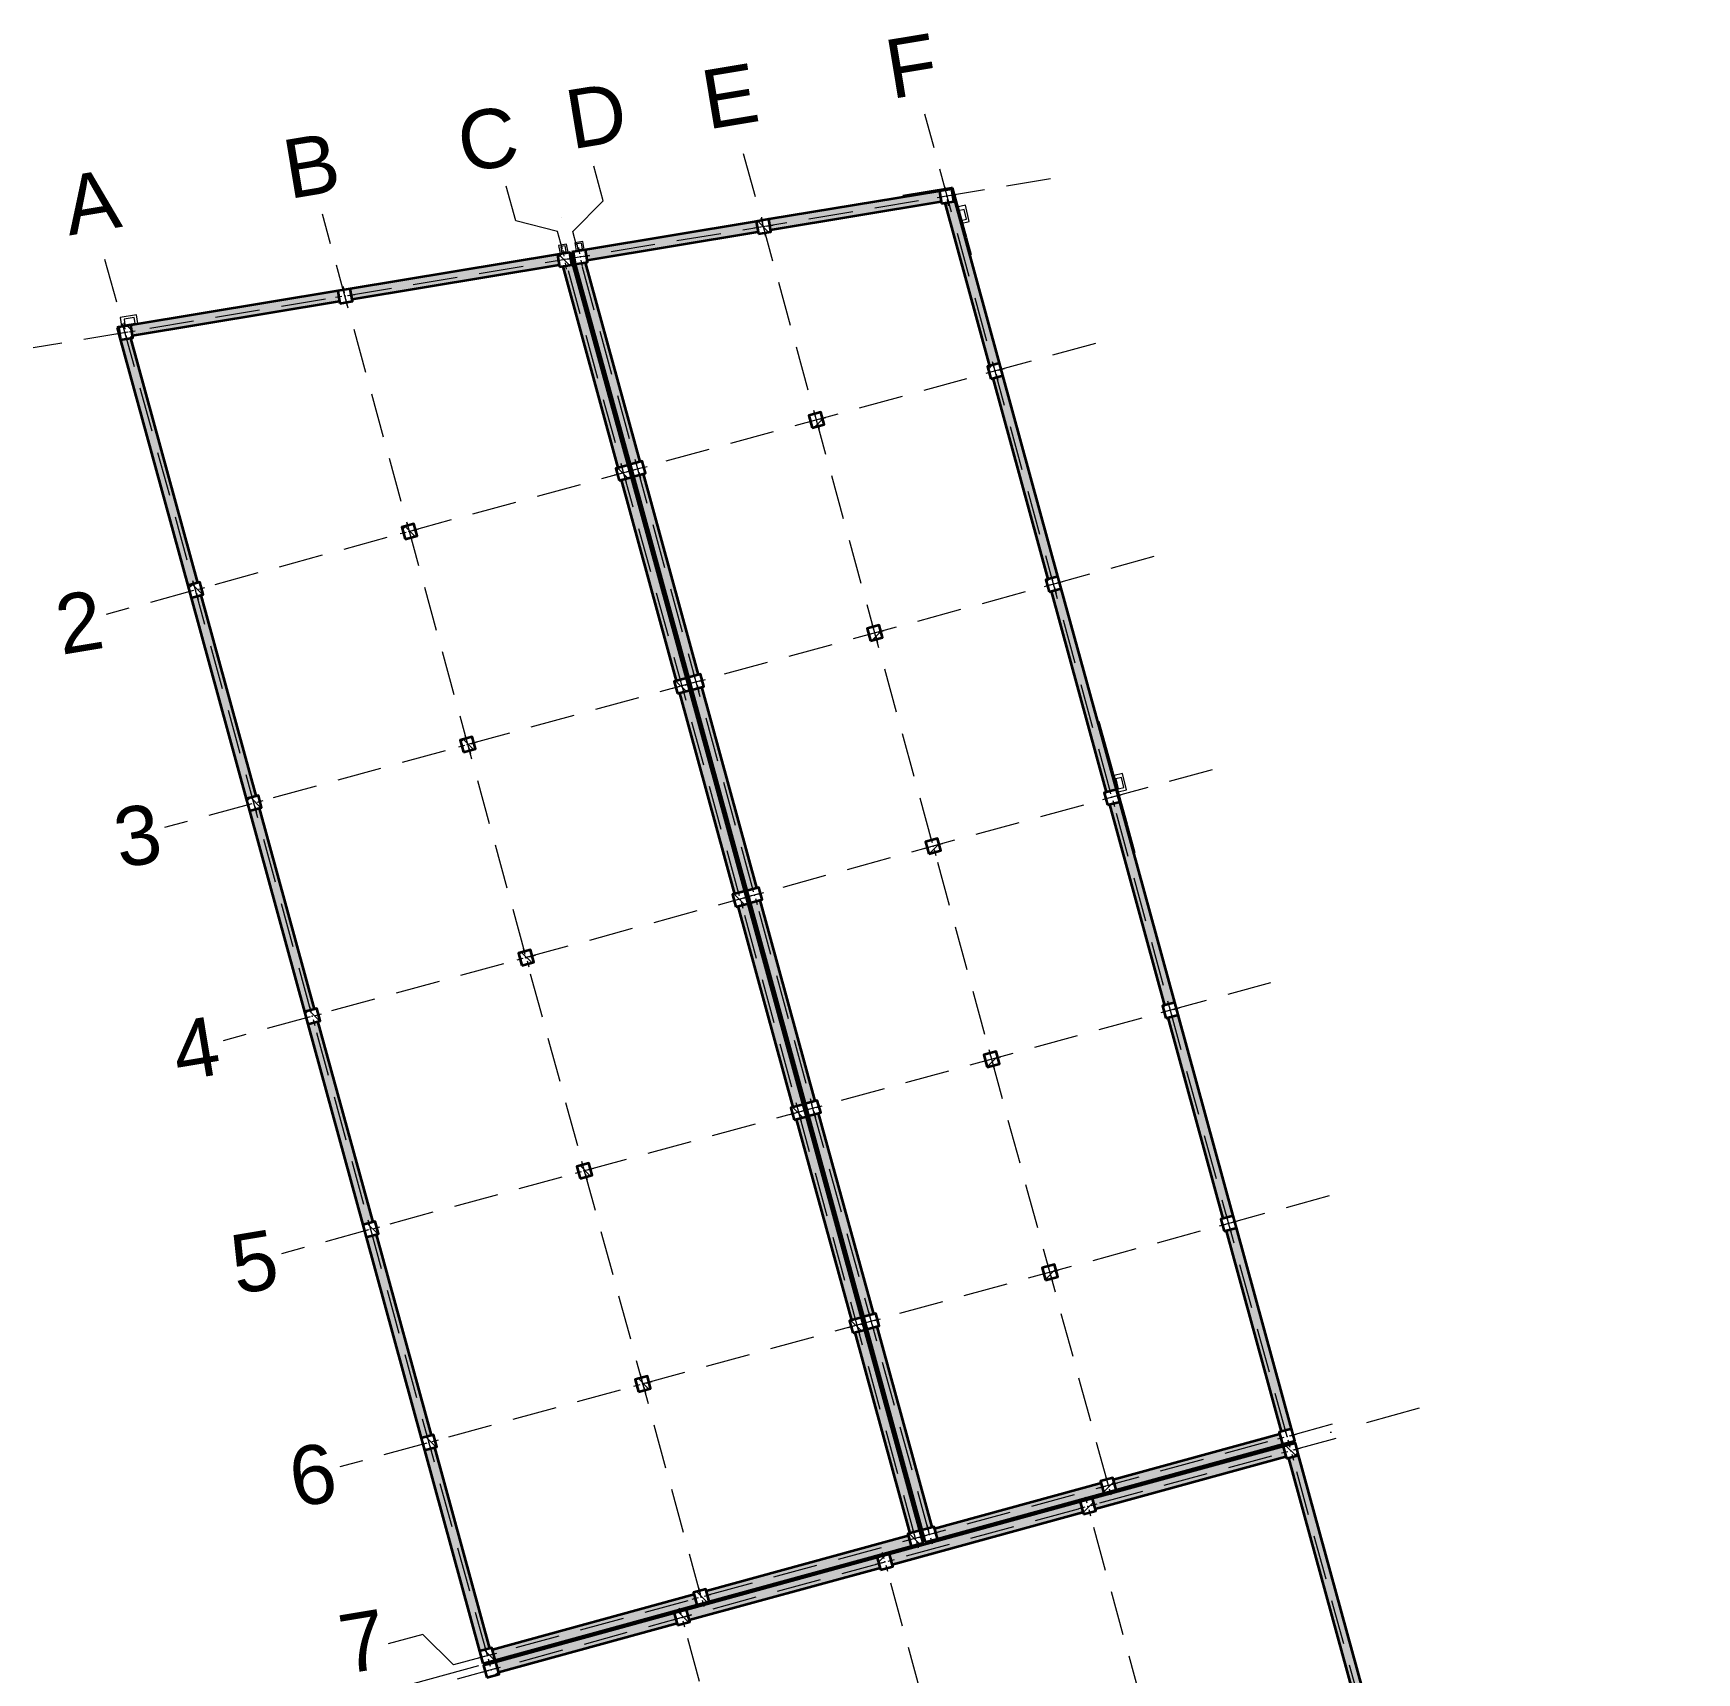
# Model space of a CAD drawing. Header units: millimetres. Extents: x 3404150 to 5321756, y 189673 to 670966.
# Drawn here: x 4104292 to 4143818, y 514660 to 553613 of the extents above; entities that cross this region are included whole.
import ezdxf

# ---------------------------------------------------------------- set-up
doc = ezdxf.new("R2010")
doc.units = ezdxf.units.MM
doc.header["$MEASUREMENT"] = 0
doc.linetypes.add('Dot & Dashed', pattern=[3351.388812, 1587.5, -881.944444, 0, -881.944368])
doc.linetypes.add('Hidden', pattern=[1587.5, 1058.333333, -529.166667])
for name, color, linetype, lineweight in [('Drawing & Figure_Pen_No__20', 1, 'Continuous', 0), ('New_Structural - Bearing_Pen_No__1', 7, 'Continuous', 13), ('New_Structural - Bearing_Pen_No__21', 7, 'Continuous', 35), ('New_Structural - Bearing_Pen_No__22', 8, 'Continuous', 35)]:
    doc.layers.add(name, color=color, linetype=linetype, lineweight=lineweight)
for name, color, linetype, lineweight, true_color in [('New_2D Drafting - General_Pen_No__68', 7, 'Continuous', 20, 0xfd4435), ('New_Drawing & Figure_Pen_No__61', 7, 'Continuous', 20, 0x6a6a6a), ('New_Structural - Bearing_Pen_No__102', 7, 'Continuous', 13, 0xcccccc), ('New_Structural - Bearing_Pen_No__161', 7, 'Continuous', 13, 0x6a6a6a), ('New_Structural - Bearing_Pen_No__184', 7, 'Continuous', 0, 0xe8e8e8)]:
    doc.layers.add(name, color=color, linetype=linetype, lineweight=lineweight, true_color=true_color)
doc.styles.add('GENERATED_STYLE_1', font='arial.ttf')
pattern_1 = [(45, (0, 0), (-459.61939, 459.61939), []), (135, (0, 0), (459.61939, 459.61939), [])]

msp = doc.modelspace()

# ---------------------------------------------------------------- hatches: boundary and pattern name
at = {"layer": 'New_Structural - Bearing_Pen_No__1', "linetype": 'Continuous', "lineweight": 0, "true_color": 0x5f5f5f}
for points in [[(4121767, 549192), (4121808, 548945), (4125863, 549618), (4125823, 549865)], [(4126168, 549618), (4125950, 549582), (4127012, 545707), (4127253, 545773), (4126185, 549672), (4126159, 549667)], [(4121471, 549143), (4117416, 548470), (4117457, 548223), (4121512, 548896)], [(4116745, 548358), (4111825, 547541), (4111866, 547295), (4116785, 548111)], [(4117090, 548111), (4116872, 548075), (4118183, 543289), (4118424, 543355), (4117107, 548165), (4117081, 548161)], [(4117417, 548166), (4117169, 548124), (4118472, 543368), (4118713, 543434)], [(4106610, 546676), (4106651, 546429), (4111570, 547246), (4111529, 547492)], [(4106284, 546622), (4106319, 546599), (4106314, 546627)], [(4106284, 546622), (4106350, 546379), (4106355, 546380), (4106319, 546599)], [(4106350, 546379), (4106363, 546331), (4106355, 546380)], [(4106611, 546372), (4106363, 546331), (4107963, 540489), (4108204, 540555)], [(4127091, 545417), (4128399, 540643), (4128640, 540709), (4127332, 545483)], [(4118552, 543078), (4119859, 538304), (4120100, 538370), (4118793, 543144)], [(4118504, 543065), (4118262, 542999), (4119570, 538225), (4119811, 538291)], [(4128478, 540354), (4129785, 535580), (4130027, 535646), (4128719, 540420)], [(4108284, 540266), (4108043, 540200), (4109350, 535426), (4109591, 535492)], [(4119891, 538002), (4119649, 537936), (4120957, 533162), (4121198, 533228)], [(4120180, 538081), (4119938, 538015), (4121246, 533241), (4121487, 533307)], [(4109429, 535136), (4110737, 530362), (4110978, 530428), (4109671, 535203)], [(4130106, 535356), (4129865, 535290), (4131172, 530516), (4131414, 530582)], [(4121036, 532872), (4122344, 528098), (4122585, 528164), (4121277, 532938)], [(4121325, 532951), (4122633, 528177), (4122874, 528243), (4121567, 533017)], [(4111057, 530139), (4110816, 530073), (4112124, 525299), (4112365, 525365)], [(4131252, 530227), (4132559, 525453), (4132800, 525519), (4131493, 530293)], [(4122423, 527809), (4123731, 523035), (4123972, 523101), (4122664, 527875)], [(4122953, 527954), (4122712, 527888), (4124020, 523114), (4124261, 523180)], [(4112203, 525009), (4113511, 520235), (4113752, 520301), (4112444, 525076)], [(4132880, 525229), (4132639, 525163), (4133946, 520389), (4134187, 520455)], [(4124051, 522811), (4123810, 522745), (4125118, 517971), (4125359, 518037)], [(4124340, 522890), (4124099, 522824), (4125407, 518050), (4125648, 518116)], [(4129955, 519244), (4130021, 519003), (4133977, 520087), (4133911, 520328)], [(4113831, 520012), (4113590, 519946), (4114898, 515172), (4115139, 515238)], [(4133990, 520038), (4129457, 518797), (4129523, 518556), (4134056, 519797)], [(4134359, 519828), (4134118, 519762), (4135772, 513725), (4136013, 513791)], [(4129666, 519165), (4125709, 518081), (4125775, 517840), (4129732, 518924)], [(4129168, 518718), (4124635, 517476), (4124701, 517235), (4129234, 518476)], [(4120283, 516595), (4120349, 516354), (4125149, 517669), (4125083, 517910)], [(4119813, 516155), (4119879, 515914), (4124412, 517156), (4124346, 517397)], [(4119994, 516516), (4115200, 515203), (4115266, 514962), (4120060, 516275)], [(4115280, 514914), (4115346, 514672), (4119589, 515835), (4119523, 516076)]]:
    msp.add_hatch(color=251, dxfattribs=at).paths.add_polyline_path(points)
at = {"layer": 'New_Structural - Bearing_Pen_No__102', "linetype": 'Continuous', "lineweight": 13, "true_color": 0xcccccc}
h = msp.add_hatch(dxfattribs=at)
h.set_pattern_fill('CONCRETE_BLOCK', color=254, style=0, pattern_type=2)
h.set_pattern_definition(pattern_1)
h.paths.add_polyline_path([(4126113, 549935), (4124951, 549743), (4124954, 549723), (4126118, 549916)])
h = msp.add_hatch(dxfattribs=at)
h.set_pattern_fill('CONCRETE_BLOCK', color=254, style=0, pattern_type=2)
h.set_pattern_definition(pattern_1)
h.paths.add_polyline_path([(4126132, 549939), (4126113, 549935), (4126118, 549916)])
h = msp.add_hatch(dxfattribs=at)
h.set_pattern_fill('CONCRETE_BLOCK', color=254, style=0, pattern_type=2)
h.set_pattern_definition(pattern_1)
h.paths.add_polyline_path([(4126118, 549916), (4126138, 549919), (4126132, 549939)])
h = msp.add_hatch(dxfattribs=at)
h.set_pattern_fill('CONCRETE_BLOCK', color=254, style=0, pattern_type=2)
h.set_pattern_definition(pattern_1)
h.paths.add_polyline_path([(4126118, 549916), (4126435, 548757), (4126455, 548762), (4126138, 549919)])
h = msp.add_hatch(dxfattribs=at)
h.set_pattern_fill('CONCRETE_BLOCK', color=254, style=0, pattern_type=2)
h.set_pattern_definition(pattern_1)
h.paths.add_polyline_path([(4126185, 549672), (4126118, 549914), (4126159, 549667)])
h = msp.add_hatch(dxfattribs=at)
h.set_pattern_fill('CONCRETE_BLOCK', color=254, style=0, pattern_type=2)
h.set_pattern_definition(pattern_1)
h.paths.add_polyline_path([(4126438, 548747), (4126549, 548341), (4126569, 548346), (4126457, 548752)])
h = msp.add_hatch(dxfattribs=at)
h.set_pattern_fill('CONCRETE_BLOCK', color=254, style=0, pattern_type=2)
h.set_pattern_definition(pattern_1)
h.paths.add_polyline_path([(4117107, 548165), (4117040, 548407), (4117081, 548161)])
h = msp.add_hatch(dxfattribs=at)
h.set_pattern_fill('CONCRETE_BLOCK', color=254, style=0, pattern_type=2)
h.set_pattern_definition(pattern_1)
h.paths.add_polyline_path([(4117090, 548415), (4117125, 548393), (4117120, 548420)])
h = msp.add_hatch(dxfattribs=at)
h.set_pattern_fill('CONCRETE_BLOCK', color=254, style=0, pattern_type=2)
h.set_pattern_definition(pattern_1)
h.paths.add_polyline_path([(4117090, 548415), (4117156, 548173), (4117161, 548174), (4117125, 548393)])
h = msp.add_hatch(dxfattribs=at)
h.set_pattern_fill('CONCRETE_BLOCK', color=254, style=0, pattern_type=2)
h.set_pattern_definition(pattern_1)
h.paths.add_polyline_path([(4117161, 548174), (4117156, 548173), (4117169, 548124)])
h = msp.add_hatch(dxfattribs=at)
h.set_pattern_fill('CONCRETE_BLOCK', color=254, style=0, pattern_type=2)
h.set_pattern_definition(pattern_1)
h.paths.add_polyline_path([(4129587, 537252), (4129905, 536091), (4129924, 536097), (4129606, 537258)])
h = msp.add_hatch(dxfattribs=at)
h.set_pattern_fill('CONCRETE_BLOCK', color=254, style=0, pattern_type=2)
h.set_pattern_definition(pattern_1)
h.paths.add_polyline_path([(4129907, 536082), (4129986, 535792), (4130006, 535798), (4129926, 536087)])
h = msp.add_hatch(dxfattribs=at)
h.set_pattern_fill('CONCRETE_BLOCK', color=254, style=0, pattern_type=2)
h.set_pattern_definition(pattern_1)
h.paths.add_polyline_path([(4129989, 535783), (4130253, 534818), (4130273, 534824), (4130008, 535788)])
h = msp.add_hatch(dxfattribs=at)
h.set_pattern_fill('CONCRETE_BLOCK', color=254, style=0, pattern_type=2)
h.set_pattern_definition(pattern_1)
h.paths.add_polyline_path([(4130256, 534809), (4130440, 534137), (4130459, 534143), (4130275, 534814)])
at = {"layer": 'New_Structural - Bearing_Pen_No__161', "linetype": 'Continuous', "lineweight": 13, "true_color": 0x6a6a6a}
h = msp.add_hatch(dxfattribs=at)
h.set_pattern_fill('CONCRETE_BLOCK', color=251, style=0, pattern_type=2)
h.set_pattern_definition(pattern_1)
h.paths.add_polyline_path([(4125872, 549569), (4126168, 549618), (4126118, 549914), (4125823, 549865)])
h = msp.add_hatch(dxfattribs=at)
h.set_pattern_fill('CONCRETE_BLOCK', color=251, style=0, pattern_type=2)
h.set_pattern_definition(pattern_1)
h.paths.add_polyline_path([(4121521, 548847), (4121817, 548896), (4121767, 549192), (4121471, 549143)])
h = msp.add_hatch(dxfattribs=at)
h.set_pattern_fill('CONCRETE_BLOCK', color=251, style=0, pattern_type=2)
h.set_pattern_definition(pattern_1)
h.paths.add_polyline_path([(4116794, 548062), (4117090, 548111), (4117040, 548407), (4116745, 548358)])
h = msp.add_hatch(dxfattribs=at)
h.set_pattern_fill('CONCRETE_BLOCK', color=251, style=0, pattern_type=2)
h.set_pattern_definition(pattern_1)
h.paths.add_polyline_path([(4117169, 548124), (4117465, 548174), (4117416, 548470), (4117120, 548420)])
h = msp.add_hatch(dxfattribs=at)
h.set_pattern_fill('CONCRETE_BLOCK', color=251, style=0, pattern_type=2)
h.set_pattern_definition(pattern_1)
h.paths.add_polyline_path([(4111578, 547196), (4111874, 547245), (4111825, 547541), (4111529, 547492)])
h = msp.add_hatch(dxfattribs=at)
h.set_pattern_fill('CONCRETE_BLOCK', color=251, style=0, pattern_type=2)
h.set_pattern_definition(pattern_1)
h.paths.add_polyline_path([(4106363, 546331), (4106659, 546380), (4106610, 546676), (4106314, 546627)])
h = msp.add_hatch(dxfattribs=at)
h.set_pattern_fill('CONCRETE_BLOCK', color=251, style=0, pattern_type=2)
h.set_pattern_definition(pattern_1)
h.paths.add_polyline_path([(4127043, 545404), (4127332, 545483), (4127253, 545773), (4126963, 545694)])
h = msp.add_hatch(dxfattribs=at)
h.set_pattern_fill('CONCRETE_BLOCK', color=251, style=0, pattern_type=2)
h.set_pattern_definition(pattern_1)
h.paths.add_polyline_path([(4122797, 544241), (4123086, 544321), (4123007, 544610), (4122718, 544531)])
h = msp.add_hatch(dxfattribs=at)
h.set_pattern_fill('CONCRETE_BLOCK', color=251, style=0, pattern_type=2)
h.set_pattern_definition(pattern_1)
h.paths.add_polyline_path([(4118214, 542986), (4118504, 543065), (4118424, 543355), (4118135, 543275)])
h = msp.add_hatch(dxfattribs=at)
h.set_pattern_fill('CONCRETE_BLOCK', color=251, style=0, pattern_type=2)
h.set_pattern_definition(pattern_1)
h.paths.add_polyline_path([(4118552, 543078), (4118841, 543158), (4118762, 543447), (4118472, 543368)])
h = msp.add_hatch(dxfattribs=at)
h.set_pattern_fill('CONCRETE_BLOCK', color=251, style=0, pattern_type=2)
h.set_pattern_definition(pattern_1)
h.paths.add_polyline_path([(4113125, 541592), (4113415, 541671), (4113335, 541961), (4113046, 541881)])
h = msp.add_hatch(dxfattribs=at)
h.set_pattern_fill('CONCRETE_BLOCK', color=251, style=0, pattern_type=2)
h.set_pattern_definition(pattern_1)
h.paths.add_polyline_path([(4128430, 540341), (4128719, 540420), (4128640, 540709), (4128350, 540630)])
h = msp.add_hatch(dxfattribs=at)
h.set_pattern_fill('CONCRETE_BLOCK', color=251, style=0, pattern_type=2)
h.set_pattern_definition(pattern_1)
h.paths.add_polyline_path([(4108043, 540200), (4108332, 540279), (4108253, 540569), (4107963, 540489)])
h = msp.add_hatch(dxfattribs=at)
h.set_pattern_fill('CONCRETE_BLOCK', color=251, style=0, pattern_type=2)
h.set_pattern_definition(pattern_1)
h.paths.add_polyline_path([(4124184, 539178), (4124473, 539257), (4124394, 539546), (4124105, 539467)])
h = msp.add_hatch(dxfattribs=at)
h.set_pattern_fill('CONCRETE_BLOCK', color=251, style=0, pattern_type=2)
h.set_pattern_definition(pattern_1)
h.paths.add_polyline_path([(4119938, 538015), (4120228, 538094), (4120149, 538384), (4119859, 538304)])
h = msp.add_hatch(dxfattribs=at)
h.set_pattern_fill('CONCRETE_BLOCK', color=251, style=0, pattern_type=2)
h.set_pattern_definition(pattern_1)
h.paths.add_polyline_path([(4119601, 537923), (4119891, 538002), (4119811, 538291), (4119522, 538212)])
h = msp.add_hatch(dxfattribs=at)
h.set_pattern_fill('CONCRETE_BLOCK', color=251, style=0, pattern_type=2)
h.set_pattern_definition(pattern_1)
h.paths.add_polyline_path([(4114512, 536529), (4114801, 536608), (4114722, 536897), (4114433, 536818)])
h = msp.add_hatch(dxfattribs=at)
h.set_pattern_fill('CONCRETE_BLOCK', color=251, style=0, pattern_type=2)
h.set_pattern_definition(pattern_1)
h.paths.add_polyline_path([(4129817, 535277), (4130106, 535356), (4130027, 535646), (4129737, 535567)])
h = msp.add_hatch(dxfattribs=at)
h.set_pattern_fill('CONCRETE_BLOCK', color=251, style=0, pattern_type=2)
h.set_pattern_definition(pattern_1)
h.paths.add_polyline_path([(4109429, 535136), (4109719, 535216), (4109640, 535505), (4109350, 535426)])
h = msp.add_hatch(dxfattribs=at)
h.set_pattern_fill('CONCRETE_BLOCK', color=251, style=0, pattern_type=2)
h.set_pattern_definition(pattern_1)
h.paths.add_polyline_path([(4125571, 534114), (4125860, 534194), (4125781, 534483), (4125492, 534404)])
h = msp.add_hatch(dxfattribs=at)
h.set_pattern_fill('CONCRETE_BLOCK', color=251, style=0, pattern_type=2)
h.set_pattern_definition(pattern_1)
h.paths.add_polyline_path([(4120988, 532859), (4121277, 532938), (4121198, 533228), (4120909, 533148)])
h = msp.add_hatch(dxfattribs=at)
h.set_pattern_fill('CONCRETE_BLOCK', color=251, style=0, pattern_type=2)
h.set_pattern_definition(pattern_1)
h.paths.add_polyline_path([(4121325, 532951), (4121615, 533031), (4121535, 533320), (4121246, 533241)])
h = msp.add_hatch(dxfattribs=at)
h.set_pattern_fill('CONCRETE_BLOCK', color=251, style=0, pattern_type=2)
h.set_pattern_definition(pattern_1)
h.paths.add_polyline_path([(4115899, 531465), (4116188, 531544), (4116109, 531834), (4115820, 531754)])
h = msp.add_hatch(dxfattribs=at)
h.set_pattern_fill('CONCRETE_BLOCK', color=251, style=0, pattern_type=2)
h.set_pattern_definition(pattern_1)
h.paths.add_polyline_path([(4110816, 530073), (4111106, 530152), (4111026, 530442), (4110737, 530362)])
h = msp.add_hatch(dxfattribs=at)
h.set_pattern_fill('CONCRETE_BLOCK', color=251, style=0, pattern_type=2)
h.set_pattern_definition(pattern_1)
h.paths.add_polyline_path([(4131203, 530214), (4131493, 530293), (4131414, 530582), (4131124, 530503)])
h = msp.add_hatch(dxfattribs=at)
h.set_pattern_fill('CONCRETE_BLOCK', color=251, style=0, pattern_type=2)
h.set_pattern_definition(pattern_1)
h.paths.add_polyline_path([(4126958, 529051), (4127247, 529130), (4127168, 529419), (4126879, 529340)])
h = msp.add_hatch(dxfattribs=at)
h.set_pattern_fill('CONCRETE_BLOCK', color=251, style=0, pattern_type=2)
h.set_pattern_definition(pattern_1)
h.paths.add_polyline_path([(4122375, 527796), (4122664, 527875), (4122585, 528164), (4122296, 528085)])
h = msp.add_hatch(dxfattribs=at)
h.set_pattern_fill('CONCRETE_BLOCK', color=251, style=0, pattern_type=2)
h.set_pattern_definition(pattern_1)
h.paths.add_polyline_path([(4122712, 527888), (4123002, 527967), (4122922, 528257), (4122633, 528177)])
h = msp.add_hatch(dxfattribs=at)
h.set_pattern_fill('CONCRETE_BLOCK', color=251, style=0, pattern_type=2)
h.set_pattern_definition(pattern_1)
h.paths.add_polyline_path([(4117286, 526402), (4117575, 526481), (4117496, 526770), (4117207, 526691)])
h = msp.add_hatch(dxfattribs=at)
h.set_pattern_fill('CONCRETE_BLOCK', color=251, style=0, pattern_type=2)
h.set_pattern_definition(pattern_1)
h.paths.add_polyline_path([(4112203, 525009), (4112493, 525089), (4112413, 525378), (4112124, 525299)])
h = msp.add_hatch(dxfattribs=at)
h.set_pattern_fill('CONCRETE_BLOCK', color=251, style=0, pattern_type=2)
h.set_pattern_definition(pattern_1)
h.paths.add_polyline_path([(4132590, 525150), (4132880, 525229), (4132800, 525519), (4132511, 525440)])
h = msp.add_hatch(dxfattribs=at)
h.set_pattern_fill('CONCRETE_BLOCK', color=251, style=0, pattern_type=2)
h.set_pattern_definition(pattern_1)
h.paths.add_polyline_path([(4128345, 523987), (4128634, 524067), (4128555, 524356), (4128266, 524277)])
h = msp.add_hatch(dxfattribs=at)
h.set_pattern_fill('CONCRETE_BLOCK', color=251, style=0, pattern_type=2)
h.set_pattern_definition(pattern_1)
h.paths.add_polyline_path([(4123762, 522732), (4124051, 522811), (4123972, 523101), (4123683, 523021)])
h = msp.add_hatch(dxfattribs=at)
h.set_pattern_fill('CONCRETE_BLOCK', color=251, style=0, pattern_type=2)
h.set_pattern_definition(pattern_1)
h.paths.add_polyline_path([(4124099, 522824), (4124389, 522904), (4124309, 523193), (4124020, 523114)])
h = msp.add_hatch(dxfattribs=at)
h.set_pattern_fill('CONCRETE_BLOCK', color=251, style=0, pattern_type=2)
h.set_pattern_definition(pattern_1)
h.paths.add_polyline_path([(4118673, 521338), (4118962, 521417), (4118883, 521707), (4118594, 521627)])
h = msp.add_hatch(dxfattribs=at)
h.set_pattern_fill('CONCRETE_BLOCK', color=251, style=0, pattern_type=2)
h.set_pattern_definition(pattern_1)
h.paths.add_polyline_path([(4113590, 519946), (4113880, 520025), (4113800, 520315), (4113511, 520235)])
h = msp.add_hatch(dxfattribs=at)
h.set_pattern_fill('CONCRETE_BLOCK', color=251, style=0, pattern_type=2)
h.set_pattern_definition(pattern_1)
h.paths.add_polyline_path([(4133977, 520087), (4134267, 520166), (4134187, 520455), (4133898, 520376)])
h = msp.add_hatch(dxfattribs=at)
h.set_pattern_fill('CONCRETE_BLOCK', color=251, style=0, pattern_type=2)
h.set_pattern_definition(pattern_1)
h.paths.add_polyline_path([(4134070, 519749), (4134359, 519828), (4134280, 520118), (4133990, 520038)])
h = msp.add_hatch(dxfattribs=at)
h.set_pattern_fill('CONCRETE_BLOCK', color=251, style=0, pattern_type=2)
h.set_pattern_definition(pattern_1)
h.paths.add_polyline_path([(4129732, 518924), (4130021, 519003), (4129942, 519292), (4129652, 519213)])
h = msp.add_hatch(dxfattribs=at)
h.set_pattern_fill('CONCRETE_BLOCK', color=251, style=0, pattern_type=2)
h.set_pattern_definition(pattern_1)
h.paths.add_polyline_path([(4129247, 518428), (4129537, 518508), (4129457, 518797), (4129168, 518718)])
h = msp.add_hatch(dxfattribs=at)
h.set_pattern_fill('CONCRETE_BLOCK', color=251, style=0, pattern_type=2)
h.set_pattern_definition(pattern_1)
h.paths.add_polyline_path([(4125149, 517669), (4125438, 517748), (4125359, 518037), (4125070, 517958)])
h = msp.add_hatch(dxfattribs=at)
h.set_pattern_fill('CONCRETE_BLOCK', color=251, style=0, pattern_type=2)
h.set_pattern_definition(pattern_1)
h.paths.add_polyline_path([(4125486, 517761), (4125775, 517840), (4125696, 518130), (4125407, 518050)])
h = msp.add_hatch(dxfattribs=at)
h.set_pattern_fill('CONCRETE_BLOCK', color=251, style=0, pattern_type=2)
h.set_pattern_definition(pattern_1)
h.paths.add_polyline_path([(4124425, 517107), (4124714, 517187), (4124635, 517476), (4124346, 517397)])
h = msp.add_hatch(dxfattribs=at)
h.set_pattern_fill('CONCRETE_BLOCK', color=251, style=0, pattern_type=2)
h.set_pattern_definition(pattern_1)
h.paths.add_polyline_path([(4120060, 516275), (4120349, 516354), (4120270, 516643), (4119980, 516564)])
h = msp.add_hatch(dxfattribs=at)
h.set_pattern_fill('CONCRETE_BLOCK', color=251, style=0, pattern_type=2)
h.set_pattern_definition(pattern_1)
h.paths.add_polyline_path([(4119603, 515787), (4119892, 515866), (4119813, 516155), (4119523, 516076)])
h = msp.add_hatch(dxfattribs=at)
h.set_pattern_fill('CONCRETE_BLOCK', color=251, style=0, pattern_type=2)
h.set_pattern_definition(pattern_1)
h.paths.add_polyline_path([(4114977, 514882), (4115266, 514962), (4115187, 515251), (4114898, 515172)])
h = msp.add_hatch(dxfattribs=at)
h.set_pattern_fill('CONCRETE_BLOCK', color=251, style=0, pattern_type=2)
h.set_pattern_definition(pattern_1)
h.paths.add_polyline_path([(4115070, 514545), (4115359, 514624), (4115280, 514914), (4114990, 514834)])

# ---------------------------------------------------------------- linework, layer by layer
at = {"layer": 'New_2D Drafting - General_Pen_No__68', "color": 20, "linetype": 'Hidden', "lineweight": 20, "true_color": 0xfd4435}
for p, q in [((4134082, 520271), (4125475, 551694)), ((4129837, 519108), (4121110, 550969)), ((4117836, 549630), (4117610, 550454)), ((4128461, 550151), (4104292, 546139)), ((4115756, 549159), (4115530, 549983)), ((4117111, 548905), (4117836, 549630)), ((4120165, 516459), (4111164, 549318)), ((4116749, 548905), (4115756, 549159)), ((4125254, 517853), (4116749, 548905)), ((4125591, 517945), (4117111, 548905)), ((4115082, 515067), (4105938, 548451)), ((4129532, 546242), (4106027, 539804)), ((4130919, 541178), (4107414, 534740)), ((4132306, 536115), (4108801, 529677)), ((4133693, 531051), (4110188, 524613)), ((4135080, 525988), (4111575, 519550)), ((4135153, 520564), (4114276, 514846)), ((4135241, 520226), (4114368, 514509)), ((4143818, 484728), (4134175, 519933)), ((4138995, 483407), (4129352, 518613)), ((4134173, 482086), (4124530, 517292)), ((4129350, 480766), (4119708, 515971)), ((4113551, 515571), (4112727, 515345)), ((4114276, 514846), (4113551, 515571))]:
    msp.add_line(p, q, dxfattribs=at)
at = {"layer": 'New_Drawing & Figure_Pen_No__61', "color": 251, "linetype": 'Dot & Dashed', "lineweight": 20, "true_color": 0x6a6a6a, "flags": 128}
for points in [[(4125462, 517754), (4117066, 548409), (4116708, 549716)], [(4110117, 513525), (4129583, 518857), (4137230, 520952)]]:
    msp.add_lwpolyline(points, dxfattribs=at)
at = {"layer": 'New_Structural - Bearing_Pen_No__1', "color": 7, "linetype": 'Continuous', "lineweight": 13}
for p, q in [((4125982, 549820), (4125957, 549968)), ((4125916, 549728), (4125768, 549704)), ((4126008, 549663), (4126033, 549515)), ((4126074, 549755), (4126222, 549779)), ((4121631, 549098), (4121606, 549246)), ((4121723, 549032), (4121871, 549057)), ((4121565, 549006), (4121417, 548982)), ((4121657, 548940), (4121682, 548792)), ((4116838, 548222), (4116690, 548197)), ((4116904, 548314), (4116879, 548461)), ((4116996, 548248), (4117144, 548272)), ((4117214, 548284), (4117066, 548259)), ((4117280, 548376), (4117255, 548524)), ((4117372, 548310), (4117520, 548335)), ((4116930, 548156), (4116955, 548008)), ((4117306, 548218), (4117331, 548070)), ((4111689, 547448), (4111664, 547596)), ((4111623, 547356), (4111475, 547331)), ((4111715, 547290), (4111740, 547142)), ((4111781, 547382), (4111929, 547407)), ((4106474, 546582), (4106449, 546730)), ((4106408, 546490), (4106260, 546466)), ((4106500, 546424), (4106524, 546276)), ((4106566, 546516), (4106714, 546541)), ((4127071, 545567), (4126926, 545528)), ((4127127, 545666), (4127087, 545810)), ((4127169, 545511), (4127209, 545367)), ((4127225, 545610), (4127370, 545649)), ((4122825, 544404), (4122680, 544365)), ((4122881, 544503), (4122841, 544647)), ((4122923, 544348), (4122963, 544204)), ((4122979, 544447), (4123124, 544486)), ((4118635, 543340), (4118596, 543485)), ((4118242, 543149), (4118097, 543110)), ((4118298, 543247), (4118259, 543392)), ((4118340, 543093), (4118380, 542948)), ((4118396, 543191), (4118541, 543231)), ((4118579, 543242), (4118435, 543202)), ((4118678, 543186), (4118717, 543041)), ((4118734, 543284), (4118878, 543323)), ((4113209, 541854), (4113169, 541998)), ((4113153, 541755), (4113008, 541716)), ((4113251, 541699), (4113291, 541555)), ((4113307, 541798), (4113452, 541837)), ((4128514, 540602), (4128474, 540747)), ((4108070, 540363), (4107926, 540324)), ((4108126, 540461), (4108087, 540606)), ((4108225, 540405), (4108369, 540445)), ((4128458, 540504), (4128313, 540464)), ((4128556, 540448), (4128595, 540303)), ((4128612, 540546), (4128756, 540586)), ((4108169, 540307), (4108208, 540162)), ((4124268, 539439), (4124228, 539584)), ((4124212, 539341), (4124067, 539301)), ((4124310, 539285), (4124350, 539140)), ((4124366, 539383), (4124511, 539423)), ((4120022, 538276), (4119983, 538421)), ((4119629, 538086), (4119484, 538046)), ((4119685, 538184), (4119645, 538329)), ((4119727, 538030), (4119767, 537885)), ((4119783, 538128), (4119928, 538168)), ((4119966, 538178), (4119822, 538138)), ((4120065, 538122), (4120104, 537977)), ((4120121, 538220), (4120265, 538260)), ((4114596, 536790), (4114556, 536935)), ((4114694, 536734), (4114839, 536774)), ((4114540, 536692), (4114395, 536652)), ((4114638, 536636), (4114678, 536491)), ((4129900, 535539), (4129861, 535683)), ((4109457, 535300), (4109313, 535260)), ((4109513, 535398), (4109474, 535543)), ((4109556, 535244), (4109595, 535099)), ((4109612, 535342), (4109756, 535382)), ((4129844, 535440), (4129700, 535401)), ((4129943, 535384), (4129982, 535240)), ((4129999, 535483), (4130143, 535522)), ((4125655, 534376), (4125615, 534520)), ((4125599, 534277), (4125454, 534238)), ((4125697, 534221), (4125737, 534077)), ((4125753, 534320), (4125898, 534359)), ((4121072, 533120), (4121032, 533265)), ((4121409, 533213), (4121370, 533358)), ((4121016, 533022), (4120871, 532983)), ((4121114, 532966), (4121154, 532822)), ((4121170, 533064), (4121315, 533104)), ((4121353, 533115), (4121209, 533075)), ((4121452, 533059), (4121491, 532914)), ((4121508, 533157), (4121652, 533196)), ((4115927, 531628), (4115782, 531589)), ((4115983, 531727), (4115943, 531871)), ((4116081, 531671), (4116226, 531710)), ((4116025, 531572), (4116065, 531428)), ((4110900, 530334), (4110861, 530479)), ((4131287, 530475), (4131248, 530620)), ((4131386, 530419), (4131530, 530459)), ((4110844, 530236), (4110700, 530197)), ((4110943, 530180), (4110982, 530035)), ((4110999, 530278), (4111143, 530318)), ((4131231, 530377), (4131087, 530337)), ((4131330, 530321), (4131369, 530176)), ((4127042, 529312), (4127002, 529457)), ((4127140, 529256), (4127285, 529296)), ((4126986, 529214), (4126841, 529174)), ((4127084, 529158), (4127124, 529013)), ((4122459, 528057), (4122419, 528202)), ((4122796, 528149), (4122757, 528294)), ((4122895, 528093), (4123039, 528133)), ((4122403, 527959), (4122258, 527919)), ((4122501, 527903), (4122541, 527758)), ((4122557, 528001), (4122702, 528041)), ((4122740, 528051), (4122596, 528011)), ((4122838, 527995), (4122878, 527850)), ((4117314, 526565), (4117169, 526525)), ((4117370, 526663), (4117330, 526808)), ((4117412, 526509), (4117452, 526364)), ((4117468, 526607), (4117613, 526647)), ((4112287, 525271), (4112248, 525416)), ((4132618, 525313), (4132474, 525274)), ((4132674, 525412), (4132635, 525556)), ((4132773, 525356), (4132917, 525395)), ((4112231, 525173), (4112086, 525133)), ((4112329, 525117), (4112369, 524972)), ((4112385, 525215), (4112530, 525255)), ((4132717, 525257), (4132756, 525113)), ((4128373, 524150), (4128228, 524111)), ((4128429, 524249), (4128389, 524393)), ((4128527, 524193), (4128672, 524232)), ((4128471, 524094), (4128511, 523950)), ((4123846, 522994), (4123806, 523138)), ((4123944, 522937), (4124089, 522977)), ((4124127, 522988), (4123982, 522948)), ((4124183, 523086), (4124143, 523231)), ((4124225, 522932), (4124265, 522787)), ((4124281, 523030), (4124426, 523069)), ((4123790, 522895), (4123645, 522856)), ((4123888, 522839), (4123928, 522695)), ((4118757, 521600), (4118717, 521744)), ((4118701, 521501), (4118556, 521462)), ((4118799, 521445), (4118839, 521301)), ((4118855, 521544), (4119000, 521583)), ((4113674, 520207), (4113634, 520352)), ((4113772, 520151), (4113917, 520191)), ((4134005, 520250), (4133860, 520210)), ((4134061, 520348), (4134022, 520493)), ((4134103, 520194), (4134143, 520049)), ((4134159, 520292), (4134304, 520332)), ((4113618, 520109), (4113473, 520070)), ((4113716, 520053), (4113756, 519908)), ((4134098, 519912), (4133953, 519873)), ((4134154, 520011), (4134114, 520155)), ((4134196, 519856), (4134236, 519712)), ((4134252, 519955), (4134397, 519994)), ((4129760, 519087), (4129615, 519047)), ((4129816, 519185), (4129776, 519330)), ((4129858, 519031), (4129897, 518886)), ((4129914, 519129), (4130059, 519169)), ((4129275, 518591), (4129131, 518552)), ((4129331, 518690), (4129292, 518834)), ((4129430, 518634), (4129574, 518673)), ((4129373, 518535), (4129413, 518391)), ((4125177, 517832), (4125032, 517792)), ((4125233, 517930), (4125193, 518075)), ((4125331, 517874), (4125476, 517914)), ((4125514, 517924), (4125369, 517884)), ((4125570, 518022), (4125530, 518167)), ((4125612, 517868), (4125652, 517723)), ((4125668, 517966), (4125813, 518006)), ((4124509, 517369), (4124469, 517514)), ((4125275, 517776), (4125315, 517631)), ((4124453, 517271), (4124308, 517231)), ((4124551, 517215), (4124591, 517070)), ((4124607, 517313), (4124752, 517352)), ((4120144, 516536), (4120104, 516681)), ((4120088, 516438), (4119943, 516398)), ((4120186, 516382), (4120226, 516237)), ((4120242, 516480), (4120387, 516520)), ((4119630, 515950), (4119486, 515910)), ((4119686, 516048), (4119647, 516193)), ((4119729, 515894), (4119768, 515749)), ((4119785, 515992), (4119929, 516032)), ((4115005, 515046), (4114860, 515006)), ((4115061, 515144), (4115021, 515289)), ((4115159, 515088), (4115304, 515128)), ((4115097, 514708), (4114953, 514668)), ((4115103, 514990), (4115143, 514845)), ((4115153, 514806), (4115114, 514951)), ((4115252, 514750), (4115396, 514790))]:
    msp.add_line(p, q, dxfattribs=at)
for p in [(4125995, 549742), (4121644, 549019), (4116917, 548235), (4117293, 548297), (4111702, 547369), (4106487, 546503), (4127148, 545588), (4122902, 544426), (4118319, 543170), (4118657, 543263), (4113230, 541776), (4108148, 540384), (4128535, 540525), (4124289, 539362), (4119706, 538107), (4120044, 538199), (4114617, 536713), (4109534, 535321), (4129922, 535461), (4125676, 534299), (4121093, 533043), (4121430, 533136), (4116004, 531649), (4110921, 530257), (4131308, 530398), (4127063, 529235), (4122817, 528072), (4122480, 527980), (4117391, 526586), (4132695, 525334), (4112308, 525194), (4128450, 524172), (4124204, 523009), (4123867, 522916), (4118778, 521522), (4134082, 520271), (4113695, 520130), (4134175, 519933), (4129837, 519108), (4129352, 518613), (4125254, 517853), (4125591, 517945), (4124530, 517292), (4120165, 516459), (4119708, 515971), (4115082, 515067), (4115175, 514729)]:
    msp.add_point(p, dxfattribs=at)
at = {"layer": 'New_Structural - Bearing_Pen_No__184', "color": 254, "linetype": 'Continuous', "lineweight": 0, "true_color": 0xe8e8e8}
for points in [[(4126330, 549091), (4126530, 549138), (4126439, 549525), (4126239, 549478)], [(4126465, 549192), (4126410, 549428), (4126277, 549397), (4126332, 549161)], [(4117380, 548478), (4117348, 548668), (4117159, 548637), (4117190, 548446)], [(4117316, 548624), (4117207, 548606), (4117229, 548471), (4117339, 548489)], [(4116998, 548415), (4116966, 548605), (4116776, 548574), (4116808, 548384)], [(4116934, 548561), (4116824, 548543), (4116847, 548408), (4116956, 548426)], [(4106780, 546718), (4106746, 546921), (4106354, 546856), (4106388, 546653)], [(4106688, 546860), (4106449, 546821), (4106471, 546686), (4106710, 546725)], [(4130068, 535593), (4130268, 535640), (4130177, 536027), (4129978, 535980)], [(4130204, 535693), (4130149, 535930), (4130015, 535899), (4130070, 535662)]]:
    msp.add_lwpolyline(points, close=True, dxfattribs=at)
at = {"layer": 'New_Structural - Bearing_Pen_No__21', "color": 7, "linetype": 'Continuous', "lineweight": 35}
for points in [[(4125872, 549569), (4126168, 549618), (4126118, 549914), (4125823, 549865)], [(4121521, 548847), (4121817, 548896), (4121767, 549192), (4121471, 549143)], [(4116794, 548062), (4117090, 548111), (4117040, 548407), (4116745, 548358)], [(4117169, 548124), (4117465, 548174), (4117416, 548470), (4117120, 548420)], [(4111578, 547196), (4111874, 547245), (4111825, 547541), (4111529, 547492)], [(4106363, 546331), (4106659, 546380), (4106610, 546676), (4106314, 546627)], [(4127043, 545404), (4127332, 545483), (4127253, 545773), (4126963, 545694)], [(4122797, 544241), (4123086, 544321), (4123007, 544610), (4122718, 544531)], [(4118214, 542986), (4118504, 543065), (4118424, 543355), (4118135, 543275)], [(4118552, 543078), (4118841, 543158), (4118762, 543447), (4118472, 543368)], [(4113125, 541592), (4113415, 541671), (4113335, 541961), (4113046, 541881)], [(4128430, 540341), (4128719, 540420), (4128640, 540709), (4128350, 540630)], [(4108043, 540200), (4108332, 540279), (4108253, 540569), (4107963, 540489)], [(4124184, 539178), (4124473, 539257), (4124394, 539546), (4124105, 539467)], [(4119938, 538015), (4120228, 538094), (4120149, 538384), (4119859, 538304)], [(4119601, 537923), (4119891, 538002), (4119811, 538291), (4119522, 538212)], [(4114512, 536529), (4114801, 536608), (4114722, 536897), (4114433, 536818)], [(4129817, 535277), (4130106, 535356), (4130027, 535646), (4129737, 535567)], [(4109429, 535136), (4109719, 535216), (4109640, 535505), (4109350, 535426)], [(4125571, 534114), (4125860, 534194), (4125781, 534483), (4125492, 534404)], [(4120988, 532859), (4121277, 532938), (4121198, 533228), (4120909, 533148)], [(4121325, 532951), (4121615, 533031), (4121535, 533320), (4121246, 533241)], [(4115899, 531465), (4116188, 531544), (4116109, 531834), (4115820, 531754)], [(4110816, 530073), (4111106, 530152), (4111026, 530442), (4110737, 530362)], [(4131203, 530214), (4131493, 530293), (4131414, 530582), (4131124, 530503)], [(4126958, 529051), (4127247, 529130), (4127168, 529419), (4126879, 529340)], [(4122375, 527796), (4122664, 527875), (4122585, 528164), (4122296, 528085)], [(4122712, 527888), (4123002, 527967), (4122922, 528257), (4122633, 528177)], [(4117286, 526402), (4117575, 526481), (4117496, 526770), (4117207, 526691)], [(4112203, 525009), (4112493, 525089), (4112413, 525378), (4112124, 525299)], [(4132590, 525150), (4132880, 525229), (4132800, 525519), (4132511, 525440)], [(4128345, 523987), (4128634, 524067), (4128555, 524356), (4128266, 524277)], [(4123762, 522732), (4124051, 522811), (4123972, 523101), (4123683, 523021)], [(4124099, 522824), (4124389, 522904), (4124309, 523193), (4124020, 523114)], [(4118673, 521338), (4118962, 521417), (4118883, 521707), (4118594, 521627)], [(4113590, 519946), (4113880, 520025), (4113800, 520315), (4113511, 520235)], [(4133977, 520087), (4134267, 520166), (4134187, 520455), (4133898, 520376)], [(4134070, 519749), (4134359, 519828), (4134280, 520118), (4133990, 520038)], [(4129732, 518924), (4130021, 519003), (4129942, 519292), (4129652, 519213)], [(4129247, 518428), (4129537, 518508), (4129457, 518797), (4129168, 518718)], [(4125149, 517669), (4125438, 517748), (4125359, 518037), (4125070, 517958)], [(4125486, 517761), (4125775, 517840), (4125696, 518130), (4125407, 518050)], [(4124425, 517107), (4124714, 517187), (4124635, 517476), (4124346, 517397)], [(4120060, 516275), (4120349, 516354), (4120270, 516643), (4119980, 516564)], [(4119603, 515787), (4119892, 515866), (4119813, 516155), (4119523, 516076)], [(4114977, 514882), (4115266, 514962), (4115187, 515251), (4114898, 515172)], [(4115070, 514545), (4115359, 514624), (4115280, 514914), (4114990, 514834)]]:
    msp.add_lwpolyline(points, close=True, dxfattribs=at)
at = {"layer": 'New_Structural - Bearing_Pen_No__22', "color": 8, "linetype": 'Continuous', "lineweight": 35}
for points in [[(4125823, 549865), (4121767, 549192)], [(4126113, 549935), (4124951, 549743)], [(4124954, 549723), (4126118, 549916)], [(4126132, 549939), (4126113, 549935)], [(4126118, 549916), (4126435, 548757)], [(4127253, 545773), (4126118, 549914)], [(4126455, 548762), (4126132, 549939)], [(4121808, 548945), (4125863, 549618)], [(4124951, 549743), (4124954, 549723)], [(4125950, 549582), (4127012, 545707)], [(4121471, 549143), (4117416, 548470)], [(4117457, 548223), (4121512, 548896)], [(4126435, 548757), (4126455, 548762)], [(4126457, 548752), (4126438, 548747)], [(4126438, 548747), (4126549, 548341)], [(4126569, 548346), (4126457, 548752)], [(4116745, 548358), (4111825, 547541)], [(4117040, 548407), (4117107, 548165)], [(4117120, 548420), (4117090, 548415)], [(4117090, 548415), (4118472, 543368)], [(4126549, 548341), (4126569, 548346)], [(4111866, 547295), (4116785, 548111)], [(4116872, 548075), (4118183, 543289)], [(4118424, 543355), (4117107, 548165)], [(4118713, 543434), (4117417, 548166)], [(4111529, 547492), (4106610, 546676)], [(4106651, 546429), (4111570, 547246)], [(4106314, 546627), (4106284, 546622)], [(4106284, 546622), (4106350, 546379)], [(4106350, 546379), (4107963, 540489)], [(4108204, 540555), (4106611, 546372)], [(4128640, 540709), (4127332, 545483)], [(4127091, 545417), (4128399, 540643)], [(4120100, 538370), (4118793, 543144)], [(4118262, 542999), (4119570, 538225)], [(4119811, 538291), (4118504, 543065)], [(4118552, 543078), (4119859, 538304)], [(4128478, 540354), (4129785, 535580)], [(4130027, 535646), (4128719, 540420)], [(4108043, 540200), (4109350, 535426)], [(4109591, 535492), (4108284, 540266)], [(4121198, 533228), (4119891, 538002)], [(4119938, 538015), (4121246, 533241)], [(4121487, 533307), (4120180, 538081)], [(4119649, 537936), (4120957, 533162)], [(4129606, 537258), (4129587, 537252)], [(4129587, 537252), (4129905, 536091)], [(4129924, 536097), (4129606, 537258)], [(4129905, 536091), (4129924, 536097)], [(4129926, 536087), (4129907, 536082)], [(4129907, 536082), (4129986, 535792)], [(4130006, 535798), (4129926, 536087)], [(4129986, 535792), (4130006, 535798)], [(4130008, 535788), (4129989, 535783)], [(4129989, 535783), (4130027, 535646)], [(4130273, 534824), (4130008, 535788)], [(4110978, 530428), (4109671, 535203)], [(4129865, 535290), (4131172, 530516)], [(4131414, 530582), (4130106, 535356)], [(4130106, 535356), (4130253, 534818)], [(4109429, 535136), (4110737, 530362)], [(4130253, 534818), (4130273, 534824)], [(4130275, 534814), (4130256, 534809)], [(4130256, 534809), (4130440, 534137)], [(4130459, 534143), (4130275, 534814)], [(4130440, 534137), (4130459, 534143)], [(4121036, 532872), (4122344, 528098)], [(4122585, 528164), (4121277, 532938)], [(4121325, 532951), (4122633, 528177)], [(4122874, 528243), (4121567, 533017)], [(4110816, 530073), (4112124, 525299)], [(4112365, 525365), (4111057, 530139)], [(4131252, 530227), (4132559, 525453)], [(4132800, 525519), (4131493, 530293)], [(4122423, 527809), (4123731, 523035)], [(4123972, 523101), (4122664, 527875)], [(4122712, 527888), (4124020, 523114)], [(4124261, 523180), (4122953, 527954)], [(4112203, 525009), (4113511, 520235)], [(4113752, 520301), (4112444, 525076)], [(4132639, 525163), (4133946, 520389)], [(4134187, 520455), (4132880, 525229)], [(4123810, 522745), (4125118, 517971)], [(4125359, 518037), (4124051, 522811)], [(4124099, 522824), (4125407, 518050)], [(4125648, 518116), (4124340, 522890)], [(4133911, 520328), (4129955, 519244)], [(4113590, 519946), (4114898, 515172)], [(4115139, 515238), (4113831, 520012)], [(4133990, 520038), (4129457, 518797)], [(4129523, 518556), (4134056, 519797)], [(4130021, 519003), (4133977, 520087)], [(4134118, 519762), (4135772, 513725)], [(4136013, 513791), (4134359, 519828)], [(4129666, 519165), (4125709, 518081)], [(4129168, 518718), (4124635, 517476)], [(4125775, 517840), (4129732, 518924)], [(4124701, 517235), (4129234, 518476)], [(4125083, 517910), (4120283, 516595)], [(4124346, 517397), (4119813, 516155)], [(4120349, 516354), (4125149, 517669)], [(4119879, 515914), (4124412, 517156)], [(4119994, 516516), (4115200, 515203)], [(4115266, 514962), (4120060, 516275)], [(4119523, 516076), (4115280, 514914)], [(4115346, 514672), (4119589, 515835)]]:
    msp.add_lwpolyline(points, dxfattribs=at)

# ---------------------------------------------------------------- texts
at = {"layer": 'Drawing & Figure_Pen_No__20', "color": 1, "linetype": 'Continuous', "lineweight": 0, "char_height": 1400, "attachment_point": 7, "rotation": 9.425, "style": 'GENERATED_STYLE_1'}
for s, insert in [('\\A1;{\\pql;\\fArial|b0|i0|c0|p0;\\W1.000000;F}', (4124681, 552049)), ('\\A1;{\\pql;\\fArial|b0|i0|c0|p0;\\W1.000000;E}', (4120316, 551324)), ('\\A1;{\\pql;\\fArial|b0|i0|c0|p0;\\W1.000000;D}', (4117085, 550853)), ('\\A1;{\\pql;\\fArial|b0|i0|c0|p0;\\W1.000000;C}', (4114511, 550277)), ('\\A1;{\\pql;\\fArial|b0|i0|c0|p0;\\W1.000000;B}', (4110370, 549673)), ('\\A1;{\\pql;\\fArial|b0|i0|c0|p0;\\W1.000000;A}', (4105144, 548806)), ('\\A1;{\\pql;\\fArial|b0|i0|c0|p0;\\W1.000000;2}', (4104960, 538843)), ('\\A1;{\\pql;\\fArial|b0|i0|c0|p0;\\W1.000000;3}', (4106351, 533756)), ('\\A1;{\\pql;\\fArial|b0|i0|c0|p0;\\W1.000000;4}', (4107734, 528716)), ('\\A1;{\\pql;\\fArial|b0|i0|c0|p0;\\W1.000000;5}', (4109125, 523629)), ('\\A1;{\\pql;\\fArial|b0|i0|c0|p0;\\W1.000000;6}', (4110511, 518566)), ('\\A1;{\\pql;\\fArial|b0|i0|c0|p0;\\W1.000000;7}', (4111700, 514626))]:
    msp.add_mtext(s, dxfattribs=dict(at, insert=insert))

doc.saveas('drawing.dxf')
